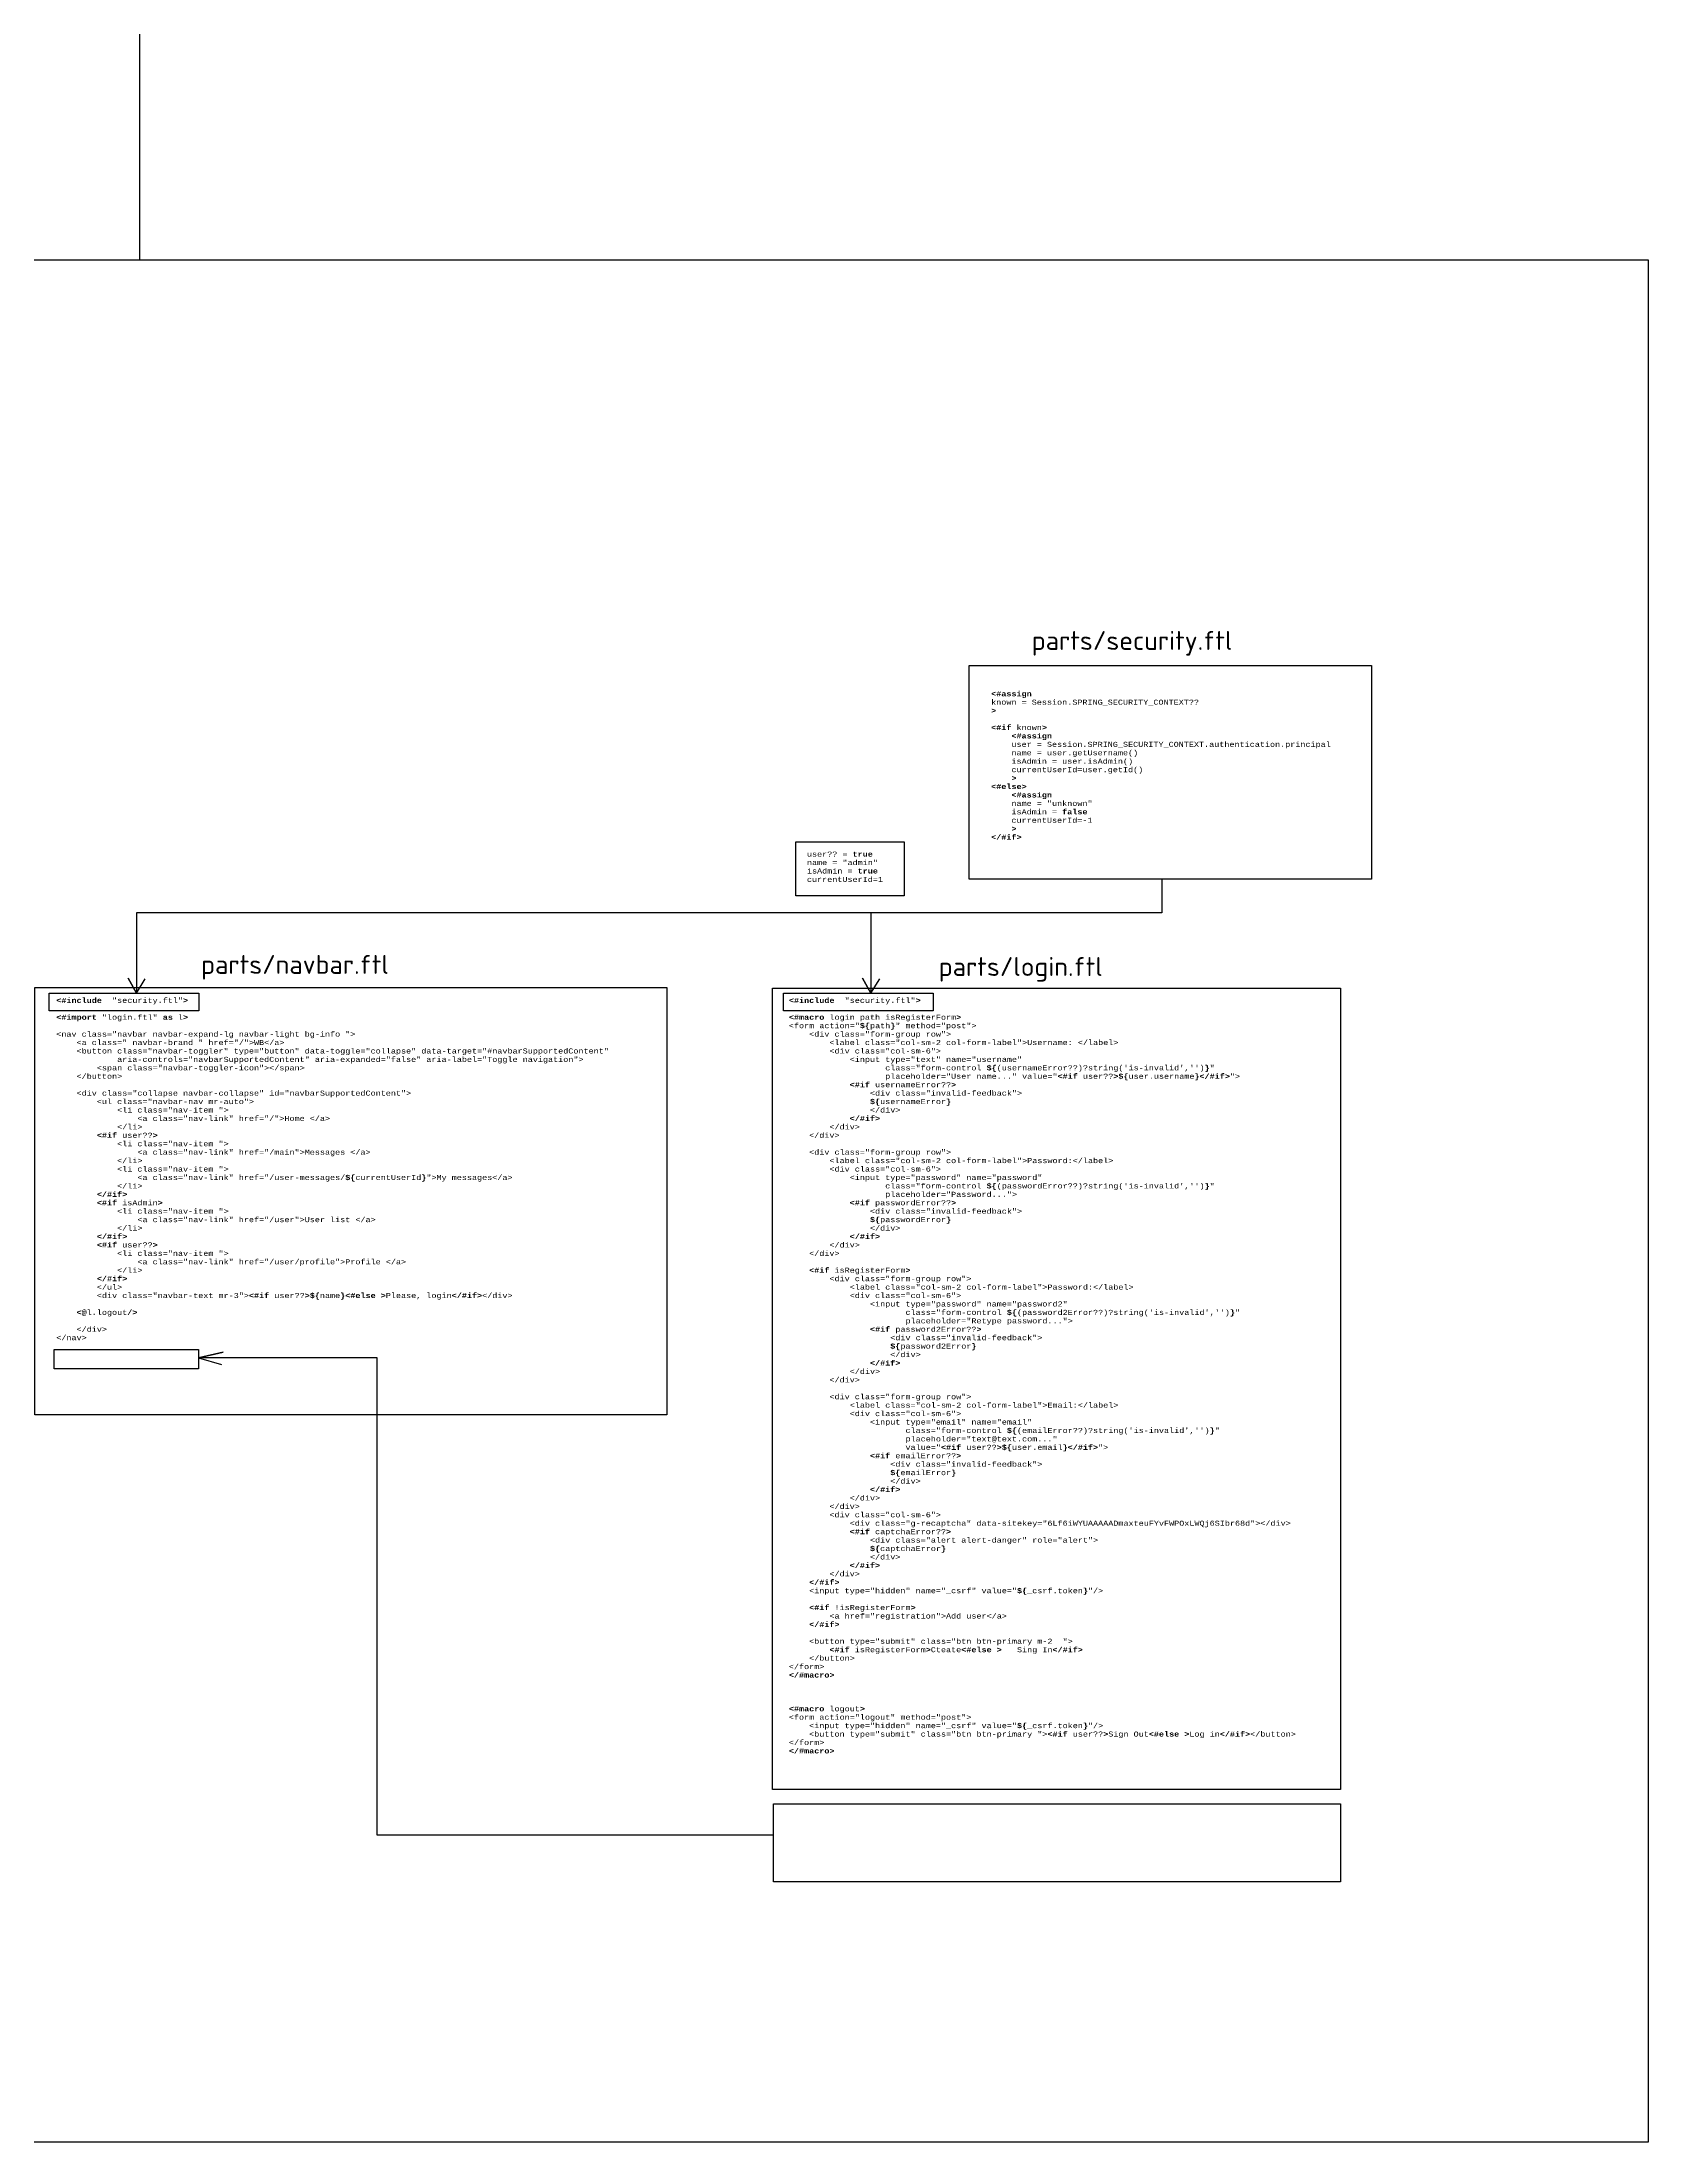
# Model space of a CAD drawing. Header units: millimetres. Extents: x 5219 to 8037, y 1620 to 3590.
# Drawn here: x 6097 to 6693, y 1620 to 2398 of the extents above; entities that cross this region are included whole.
import ezdxf

# ---------------------------------------------------------------- set-up
doc = ezdxf.new("R2010")
doc.units = ezdxf.units.MM
doc.styles.get("Standard").update_dxf_attribs({"font": 'arial.ttf'})

msp = doc.modelspace()

# ---------------------------------------------------------------- linework, layer by layer
at = {"color": 1, "lineweight": 30}
msp.add_lwpolyline([(6133.57, 2317.38), (6133.57, 2702.58), (6121.58, 2675.14), (6133.57, 2702.58), (6146.92, 2675.51)], dxfattribs=at)
at = {"color": 4, "lineweight": 30}
msp.add_lwpolyline([(5452.85, 2317.38), (6692.53, 2317.38), (6692.53, 1619.77), (5452.85, 1619.77)], close=True, dxfattribs=at)
at = {"color": 2, "lineweight": 30}
for points in [[(6440.86, 2166.99), (6590.01, 2166.99), (6590.01, 2087.82), (6440.86, 2087.82)], [(6376.72, 2101.64), (6416.81, 2101.64), (6416.81, 2081.61), (6376.72, 2081.61)], [(6099.87, 2045.62), (6155.42, 2045.62), (6155.42, 2039.05), (6099.87, 2039.05)], [(6372.08, 2045.62), (6427.63, 2045.62), (6427.63, 2039.05), (6372.08, 2039.05)]]:
    msp.add_lwpolyline(points, close=True, dxfattribs=at)
for points in [[(6512.38, 2087.82), (6512.38, 2075.29), (6132.22, 2075.29)], [(6132.22, 2075.29), (6132.22, 2045.62), (6129.2, 2051.17), (6132.22, 2045.62), (6135.55, 2050.91)], [(6404.42, 2075.29), (6404.42, 2045.62), (6401.41, 2051.17), (6404.42, 2045.62), (6407.75, 2050.91)]]:
    msp.add_lwpolyline(points, dxfattribs=at)
at = {"color": 1, "lineweight": 30}
msp.add_lwpolyline([(6094.63, 2047.68), (6328.82, 2047.68), (6328.82, 1889.24), (6094.63, 1889.24)], close=True, dxfattribs=at)
at = {"color": 6, "lineweight": 30}
for points in [[(6367.97, 2047.46), (6578.52, 2047.46), (6578.52, 1750.42), (6367.97, 1750.42)], [(6101.71, 1913.53), (6155.25, 1913.53), (6155.25, 1906.35), (6101.71, 1906.35)], [(6368.34, 1745.05), (6578.52, 1745.05), (6578.52, 1716.17), (6368.34, 1716.17)]]:
    msp.add_lwpolyline(points, close=True, dxfattribs=at)
msp.add_lwpolyline([(6368.34, 1733.55), (6221.46, 1733.55), (6221.46, 1910.39), (6221.46, 1910.39), (6221.46, 1910.39), (6155.25, 1910.39), (6164.36, 1912.49), (6155.25, 1910.39), (6163.82, 1907.9)], dxfattribs=at)

# ---------------------------------------------------------------- texts
at = {"attachment_point": 1}
for s, width, insert, char_height in [('{\\fISOCPEUR|b0|i0|c0|p34;parts/security.ftl}', 101.5882, (6464.09, 2179.8), 7), ('{\\fCourier New|b1|i0|c204|p49;\\H0.75x;\\C23;\\c3307724;<#assign^J\\fCourier New|b0|i0|c204|p49;\\C9;\\c13023145;known = Session.SPRING_SECURITY_CONTEXT\\C153;\\c12293992;??^J\\fCourier New|b1|i0|c204|p49;\\C23;\\c3307724;>^J^J<#if \\fCourier New|b0|i0|c204|p49;\\C9;\\c13023145;known\\fCourier New|b1|i0|c204|p49;\\C23;\\c3307724;>^J    <#assign^J    \\fCourier New|b0|i0|c204|p49;\\C9;\\c13023145;user = Session.SPRING_SECURITY_CONTEXT.authentication.principal^J    name = user.getUsername()^J    isAdmin = user.isAdmin()^J    currentUserId=user.getId()^J    \\fCourier New|b1|i0|c204|p49;\\C23;\\c3307724;>^J<#else>^J    <#assign^J    \\fCourier New|b0|i0|c204|p49;\\C9;\\c13023145;name = \\C75;\\c5867370;"unknown"^J    \\C9;\\c13023145;isAdmin = \\fCourier New|b1|i0|c204|p49;\\C23;\\c3307724;false^J    \\fCourier New|b0|i0|c204|p49;\\C9;\\c13023145;currentUserId=-\\C153;\\c12293992;1^J    \\fCourier New|b1|i0|c204|p49;\\C23;\\c3307724;>^J</#if>}', 143.1692, (6449.07, 2157.48), 2.5), ('{\\fCourier New|b1|i0|c204|p49;\\H0.75x;\\C23;\\c3307724;    \\fCourier New|b0|i0|c204|p49;\\C9;\\c13023145;user\\fCourier New|b0|i0|c0|p49;??\\fCourier New|b0|i0|c204|p49; = \\fCourier New|b1|i0|c0|p49;\\C23;\\c3307724;true\\fCourier New|b0|i0|c0|p49;\\C9;\\c13023145;\\P\\fCourier New|b1|i0|c204|p49;\\C23;\\c3307724;    \\fCourier New|b0|i0|c204|p49;\\C9;\\c13023145;name = \\C75;\\c5867370;"\\fCourier New|b0|i0|c0|p49;admin\\fCourier New|b0|i0|c204|p49;"^J    \\C9;\\c13023145;isAdmin = \\fCourier New|b1|i0|c0|p49;\\C23;\\c3307724;true\\fCourier New|b1|i0|c204|p49;^J    \\fCourier New|b0|i0|c204|p49;\\C9;\\c13023145;currentUserId=\\C153;\\c12293992;1}', 48.321, (6373.26, 2098.05), 2.5), ('{\\fISOCPEUR|b0|i0|c0|p34;parts/navbar.ftl}', 101.5882, (6156.2, 2059.72), 7), ('{\\fISOCPEUR|b0|i0|c0|p34;parts/login.ftl}', 101.5882, (6429.61, 2058.95), 7), ('{\\fCourier New|b1|i0|c204|p49;\\H0.75x;\\C23;\\c3307724;<#include  \\fCourier New|b0|i0|c204|p49;\\C75;\\c5867370;"security.ftl"\\fCourier New|b1|i0|c204|p49;\\C23;\\c3307724;>\\fCourier New|b1|i0|c0|p49;\\P\\fCourier New|b1|i0|c204|p49;^J<#import \\fCourier New|b0|i0|c204|p49;\\C75;\\c5867370;"login.ftl" \\fCourier New|b1|i0|c204|p49;\\C23;\\c3307724;as \\fCourier New|b0|i0|c204|p49;\\C9;\\c13023145;l\\fCourier New|b1|i0|c204|p49;\\C23;\\c3307724;>^J^J\\fCourier New|b0|i0|c204|p49;\\C43;\\c6995944;<nav \\C9;\\c12237498;class=\\C73;\\c6406821;"navbar navbar-expand-lg navbar-light bg-info "\\C43;\\c6995944;>^J    <a \\C9;\\c12237498;class=\\C73;\\c6406821;" navbar-brand " \\C9;\\c12237498;href=\\C73;\\c6406821;"/"\\C43;\\c6995944;>\\C9;\\c13023145;WB\\C43;\\c6995944;</a>^J    <button \\C9;\\c12237498;class=\\C73;\\c6406821;"navbar-toggler" \\C9;\\c12237498;type=\\C73;\\c6406821;"button" \\C9;\\c12237498;data-toggle=\\C73;\\c6406821;"collapse" \\C9;\\c12237498;data-target=\\C73;\\c6406821;"#navbarSupportedContent"^J            \\C9;\\c12237498;aria-controls=\\C73;\\c6406821;"navbarSupportedContent" \\C9;\\c12237498;aria-expanded=\\C73;\\c6406821;"false" \\C9;\\c12237498;aria-label=\\C73;\\c6406821;"Toggle navigation"\\C43;\\c6995944;>^J        <span \\C9;\\c12237498;class=\\C73;\\c6406821;"navbar-toggler-icon"\\C43;\\c6995944;></span>^J    </button>^J^J    <div \\C9;\\c12237498;class=\\C73;\\c6406821;"collapse navbar-collapse" \\C9;\\c12237498;id=\\C73;\\c6406821;"navbarSupportedContent"\\C43;\\c6995944;>^J        <ul \\C9;\\c12237498;class=\\C73;\\c6406821;"navbar-nav mr-auto"\\C43;\\c6995944;>^J            <li \\C9;\\c12237498;class=\\C73;\\c6406821;"nav-item "\\C43;\\c6995944;>^J                <a \\C9;\\c12237498;class=\\C73;\\c6406821;"nav-link" \\C9;\\c12237498;href=\\C73;\\c6406821;"/"\\C43;\\c6995944;>\\C9;\\c13023145;Home \\C43;\\c6995944;</a>^J            </li>^J        \\fCourier New|b1|i0|c204|p49;\\C23;\\c3307724;<#if \\fCourier New|b0|i0|c204|p49;\\C9;\\c13023145;user\\C153;\\c12293992;??\\fCourier New|b1|i0|c204|p49;\\C23;\\c3307724;>^J            \\fCourier New|b0|i0|c204|p49;\\C43;\\c6995944;<li \\C9;\\c12237498;class=\\C73;\\c6406821;"nav-item "\\C43;\\c6995944;>^J                <a \\C9;\\c12237498;class=\\C73;\\c6406821;"nav-link" \\C9;\\c12237498;href=\\C73;\\c6406821;"/main"\\C43;\\c6995944;>\\C9;\\c13023145;Messages \\C43;\\c6995944;</a>^J            </li>^J            <li \\C9;\\c12237498;class=\\C73;\\c6406821;"nav-item "\\C43;\\c6995944;>^J                <a \\C9;\\c12237498;class=\\C73;\\c6406821;"nav-link" \\C9;\\c12237498;href=\\C73;\\c6406821;"/user-messages/\\fCourier New|b1|i0|c204|p49;\\C23;\\c3307724;$\\{\\fCourier New|b0|i0|c204|p49;\\C9;\\c13023145;currentUserId\\fCourier New|b1|i0|c204|p49;\\C23;\\c3307724;\\}\\fCourier New|b0|i0|c204|p49;\\C73;\\c6406821;"\\C43;\\c6995944;>\\C9;\\c13023145;My messages\\C43;\\c6995944;</a>^J            </li>^J        \\fCourier New|b1|i0|c204|p49;\\C23;\\c3307724;</#if>^J        <#if \\fCourier New|b0|i0|c204|p49;\\C9;\\c13023145;isAdmin\\fCourier New|b1|i0|c204|p49;\\C23;\\c3307724;>^J            \\fCourier New|b0|i0|c204|p49;\\C43;\\c6995944;<li \\C9;\\c12237498;class=\\C73;\\c6406821;"nav-item "\\C43;\\c6995944;>^J                <a \\C9;\\c12237498;class=\\C73;\\c6406821;"nav-link" \\C9;\\c12237498;href=\\C73;\\c6406821;"/user"\\C43;\\c6995944;>\\C9;\\c13023145;User list \\C43;\\c6995944;</a>^J            </li>^J        \\fCourier New|b1|i0|c204|p49;\\C23;\\c3307724;</#if>^J        <#if \\fCourier New|b0|i0|c204|p49;\\C9;\\c13023145;user\\C153;\\c12293992;??\\fCourier New|b1|i0|c204|p49;\\C23;\\c3307724;>^J            \\fCourier New|b0|i0|c204|p49;\\C43;\\c6995944;<li \\C9;\\c12237498;class=\\C73;\\c6406821;"nav-item "\\C43;\\c6995944;>^J                <a \\C9;\\c12237498;class=\\C73;\\c6406821;"nav-link" \\C9;\\c12237498;href=\\C73;\\c6406821;"/user/profile"\\C43;\\c6995944;>\\C9;\\c13023145;Profile \\C43;\\c6995944;</a>^J            </li>^J        \\fCourier New|b1|i0|c204|p49;\\C23;\\c3307724;</#if>^J        \\fCourier New|b0|i0|c204|p49;\\C43;\\c6995944;</ul>^J        <div \\C9;\\c12237498;class=\\C73;\\c6406821;"navbar-text mr-3"\\C43;\\c6995944;>\\fCourier New|b1|i0|c204|p49;\\C23;\\c3307724;<#if \\fCourier New|b0|i0|c204|p49;\\C9;\\c13023145;user\\C153;\\c12293992;??\\fCourier New|b1|i0|c204|p49;\\C23;\\c3307724;>$\\{\\fCourier New|b0|i0|c204|p49;\\C9;\\c13023145;name\\fCourier New|b1|i0|c204|p49;\\C23;\\c3307724;\\}<#else >\\fCourier New|b0|i0|c204|p49;\\C9;\\c13023145;Please, login\\fCourier New|b1|i0|c204|p49;\\C23;\\c3307724;</#if>\\fCourier New|b0|i0|c204|p49;\\C43;\\c6995944;</div>\\fCourier New|b0|i0|c0|p49;\\P\\fCourier New|b0|i0|c204|p49;^J    \\fCourier New|b1|i0|c204|p49;\\C23;\\c3307724;<@\\fCourier New|b0|i0|c204|p49;\\C9;\\c13023145;l.logout\\fCourier New|b1|i0|c204|p49;\\C23;\\c3307724;/>\\fCourier New|b1|i0|c0|p49;\\P\\fCourier New|b1|i0|c204|p49;^J    \\fCourier New|b0|i0|c204|p49;\\C43;\\c6995944;</div>^J</nav>}', 268.3818, (6102.55, 2043.84), 2.5), ('{\\fCourier New|b1|i0|c204|p49;\\H0.75x;\\C23;\\c3307724;<#include  \\fCourier New|b0|i0|c204|p49;\\C75;\\c5867370;"security.ftl"\\fCourier New|b1|i0|c204|p49;\\C23;\\c3307724;>\\fCourier New|b1|i0|c0|p49;\\P\\P\\fCourier New|b1|i0|c204|p49;<#macro \\fCourier New|b0|i0|c204|p49;\\C9;\\c13023145;login path isRegisterForm\\fCourier New|b1|i0|c204|p49;\\C23;\\c3307724;>^J\\fCourier New|b0|i0|c204|p49;\\C43;\\c6995944;<form \\C9;\\c12237498;action=\\C73;\\c6406821;"\\fCourier New|b1|i0|c204|p49;\\C23;\\c3307724;$\\{\\fCourier New|b0|i0|c204|p49;\\C9;\\c13023145;path\\fCourier New|b1|i0|c204|p49;\\C23;\\c3307724;\\}\\fCourier New|b0|i0|c204|p49;\\C73;\\c6406821;" \\C9;\\c12237498;method=\\C73;\\c6406821;"post"\\C43;\\c6995944;>^J    <div \\C9;\\c12237498;class=\\C73;\\c6406821;"form-group row"\\C43;\\c6995944;>^J        <label \\C9;\\c12237498;class=\\C73;\\c6406821;"col-sm-2 col-form-label"\\C43;\\c6995944;>\\C9;\\c13023145;Username: \\C43;\\c6995944;</label>^J        <div \\C9;\\c12237498;class=\\C73;\\c6406821;"col-sm-6"\\C43;\\c6995944;>^J            <input \\C9;\\c12237498;type=\\C73;\\c6406821;"text" \\C9;\\c12237498;name=\\C73;\\c6406821;"username"^J                   \\C9;\\c12237498;class=\\C73;\\c6406821;"form-control \\fCourier New|b1|i0|c204|p49;\\C23;\\c3307724;$\\{\\fCourier New|b0|i0|c204|p49;\\C9;\\c13023145;(usernameError\\C153;\\c12293992;??\\C9;\\c13023145;)\\C153;\\c12293992;?\\C9;\\c13023145;string(\\C75;\\c5867370;\'is-invalid\'\\C23;\\c3307724;,\\C75;\\c5867370;\'\'\\C9;\\c13023145;)\\fCourier New|b1|i0|c204|p49;\\C23;\\c3307724;\\}\\fCourier New|b0|i0|c204|p49;\\C73;\\c6406821;"^J                   \\C9;\\c12237498;placeholder=\\C73;\\c6406821;"User name..." \\C9;\\c12237498;value=\\C73;\\c6406821;"\\fCourier New|b1|i0|c204|p49;\\C23;\\c3307724;<#if \\fCourier New|b0|i0|c204|p49;\\C9;\\c13023145;user\\C153;\\c12293992;??\\fCourier New|b1|i0|c204|p49;\\C23;\\c3307724;>$\\{\\fCourier New|b0|i0|c204|p49;\\C9;\\c13023145;user.username\\fCourier New|b1|i0|c204|p49;\\C23;\\c3307724;\\}</#if>\\fCourier New|b0|i0|c204|p49;\\C73;\\c6406821;"\\C43;\\c6995944;>^J            \\fCourier New|b1|i0|c204|p49;\\C23;\\c3307724;<#if \\fCourier New|b0|i0|c204|p49;\\C9;\\c13023145;usernameError\\C153;\\c12293992;??\\fCourier New|b1|i0|c204|p49;\\C23;\\c3307724;>^J                \\fCourier New|b0|i0|c204|p49;\\C43;\\c6995944;<div \\C9;\\c12237498;class=\\C73;\\c6406821;"invalid-feedback"\\C43;\\c6995944;>^J                \\fCourier New|b1|i0|c204|p49;\\C23;\\c3307724;$\\{\\fCourier New|b0|i0|c204|p49;\\C9;\\c13023145;usernameError\\fCourier New|b1|i0|c204|p49;\\C23;\\c3307724;\\}^J                \\fCourier New|b0|i0|c204|p49;\\C43;\\c6995944;</div>^J            \\fCourier New|b1|i0|c204|p49;\\C23;\\c3307724;</#if>^J        \\fCourier New|b0|i0|c204|p49;\\C43;\\c6995944;</div>^J    </div>^J^J    <div \\C9;\\c12237498;class=\\C73;\\c6406821;"form-group row"\\C43;\\c6995944;>^J        <label \\C9;\\c12237498;class=\\C73;\\c6406821;"col-sm-2 col-form-label"\\C43;\\c6995944;>\\C9;\\c13023145;Password:\\C43;\\c6995944;</label>^J        <div \\C9;\\c12237498;class=\\C73;\\c6406821;"col-sm-6"\\C43;\\c6995944;>^J            <input \\C9;\\c12237498;type=\\C73;\\c6406821;"password" \\C9;\\c12237498;name=\\C73;\\c6406821;"password"^J                   \\C9;\\c12237498;class=\\C73;\\c6406821;"form-control \\fCourier New|b1|i0|c204|p49;\\C23;\\c3307724;$\\{\\fCourier New|b0|i0|c204|p49;\\C9;\\c13023145;(passwordError\\C153;\\c12293992;??\\C9;\\c13023145;)\\C153;\\c12293992;?\\C9;\\c13023145;string(\\C75;\\c5867370;\'is-invalid\'\\C23;\\c3307724;,\\C75;\\c5867370;\'\'\\C9;\\c13023145;)\\fCourier New|b1|i0|c204|p49;\\C23;\\c3307724;\\}\\fCourier New|b0|i0|c204|p49;\\C73;\\c6406821;"^J                   \\C9;\\c12237498;placeholder=\\C73;\\c6406821;"Password..."\\C43;\\c6995944;>^J            \\fCourier New|b1|i0|c204|p49;\\C23;\\c3307724;<#if \\fCourier New|b0|i0|c204|p49;\\C9;\\c13023145;passwordError\\C153;\\c12293992;??\\fCourier New|b1|i0|c204|p49;\\C23;\\c3307724;>^J                \\fCourier New|b0|i0|c204|p49;\\C43;\\c6995944;<div \\C9;\\c12237498;class=\\C73;\\c6406821;"invalid-feedback"\\C43;\\c6995944;>^J                \\fCourier New|b1|i0|c204|p49;\\C23;\\c3307724;$\\{\\fCourier New|b0|i0|c204|p49;\\C9;\\c13023145;passwordError\\fCourier New|b1|i0|c204|p49;\\C23;\\c3307724;\\}^J                \\fCourier New|b0|i0|c204|p49;\\C43;\\c6995944;</div>^J            \\fCourier New|b1|i0|c204|p49;\\C23;\\c3307724;</#if>^J        \\fCourier New|b0|i0|c204|p49;\\C43;\\c6995944;</div>^J    </div>^J^J    \\fCourier New|b1|i0|c204|p49;\\C23;\\c3307724;<#if \\fCourier New|b0|i0|c204|p49;\\C9;\\c13023145;isRegisterForm\\fCourier New|b1|i0|c204|p49;\\C23;\\c3307724;>^J        \\fCourier New|b0|i0|c204|p49;\\C43;\\c6995944;<div \\C9;\\c12237498;class=\\C73;\\c6406821;"form-group row"\\C43;\\c6995944;>^J            <label \\C9;\\c12237498;class=\\C73;\\c6406821;"col-sm-2 col-form-label"\\C43;\\c6995944;>\\C9;\\c13023145;Password:\\C43;\\c6995944;</label>^J            <div \\C9;\\c12237498;class=\\C73;\\c6406821;"col-sm-6"\\C43;\\c6995944;>^J                <input \\C9;\\c12237498;type=\\C73;\\c6406821;"password" \\C9;\\c12237498;name=\\C73;\\c6406821;"password2"^J                       \\C9;\\c12237498;class=\\C73;\\c6406821;"form-control \\fCourier New|b1|i0|c204|p49;\\C23;\\c3307724;$\\{\\fCourier New|b0|i0|c204|p49;\\C9;\\c13023145;(password2Error\\C153;\\c12293992;??\\C9;\\c13023145;)\\C153;\\c12293992;?\\C9;\\c13023145;string(\\C75;\\c5867370;\'is-invalid\'\\C23;\\c3307724;,\\C75;\\c5867370;\'\'\\C9;\\c13023145;)\\fCourier New|b1|i0|c204|p49;\\C23;\\c3307724;\\}\\fCourier New|b0|i0|c204|p49;\\C73;\\c6406821;"^J                       \\C9;\\c12237498;placeholder=\\C73;\\c6406821;"Retype password..."\\C43;\\c6995944;>^J                \\fCourier New|b1|i0|c204|p49;\\C23;\\c3307724;<#if \\fCourier New|b0|i0|c204|p49;\\C9;\\c13023145;password2Error\\C153;\\c12293992;??\\fCourier New|b1|i0|c204|p49;\\C23;\\c3307724;>^J                    \\fCourier New|b0|i0|c204|p49;\\C43;\\c6995944;<div \\C9;\\c12237498;class=\\C73;\\c6406821;"invalid-feedback"\\C43;\\c6995944;>^J                    \\fCourier New|b1|i0|c204|p49;\\C23;\\c3307724;$\\{\\fCourier New|b0|i0|c204|p49;\\C9;\\c13023145;password2Error\\fCourier New|b1|i0|c204|p49;\\C23;\\c3307724;\\}^J                    \\fCourier New|b0|i0|c204|p49;\\C43;\\c6995944;</div>^J                \\fCourier New|b1|i0|c204|p49;\\C23;\\c3307724;</#if>^J            \\fCourier New|b0|i0|c204|p49;\\C43;\\c6995944;</div>^J        </div>^J^J        <div \\C9;\\c12237498;class=\\C73;\\c6406821;"form-group row"\\C43;\\c6995944;>^J            <label \\C9;\\c12237498;class=\\C73;\\c6406821;"col-sm-2 col-form-label"\\C43;\\c6995944;>\\C9;\\c13023145;Email:\\C43;\\c6995944;</label>^J            <div \\C9;\\c12237498;class=\\C73;\\c6406821;"col-sm-6"\\C43;\\c6995944;>^J                <input \\C9;\\c12237498;type=\\C73;\\c6406821;"email" \\C9;\\c12237498;name=\\C73;\\c6406821;"email"^J                       \\C9;\\c12237498;class=\\C73;\\c6406821;"form-control \\fCourier New|b1|i0|c204|p49;\\C23;\\c3307724;$\\{\\fCourier New|b0|i0|c204|p49;\\C9;\\c13023145;(emailError\\C153;\\c12293992;??\\C9;\\c13023145;)\\C153;\\c12293992;?\\C9;\\c13023145;string(\\C75;\\c5867370;\'is-invalid\'\\C23;\\c3307724;,\\C75;\\c5867370;\'\'\\C9;\\c13023145;)\\fCourier New|b1|i0|c204|p49;\\C23;\\c3307724;\\}\\fCourier New|b0|i0|c204|p49;\\C73;\\c6406821;"^J                       \\C9;\\c12237498;placeholder=\\C73;\\c6406821;"text@text.com..."^J                       \\C9;\\c12237498;value=\\C73;\\c6406821;"\\fCourier New|b1|i0|c204|p49;\\C23;\\c3307724;<#if \\fCourier New|b0|i0|c204|p49;\\C9;\\c13023145;user\\C153;\\c12293992;??\\fCourier New|b1|i0|c204|p49;\\C23;\\c3307724;>$\\{\\fCourier New|b0|i0|c204|p49;\\C9;\\c13023145;user.email\\fCourier New|b1|i0|c204|p49;\\C23;\\c3307724;\\}</#if>\\fCourier New|b0|i0|c204|p49;\\C73;\\c6406821;"\\C43;\\c6995944;>^J                \\fCourier New|b1|i0|c204|p49;\\C23;\\c3307724;<#if \\fCourier New|b0|i0|c204|p49;\\C9;\\c13023145;emailError\\C153;\\c12293992;??\\fCourier New|b1|i0|c204|p49;\\C23;\\c3307724;>^J                    \\fCourier New|b0|i0|c204|p49;\\C43;\\c6995944;<div \\C9;\\c12237498;class=\\C73;\\c6406821;"invalid-feedback"\\C43;\\c6995944;>^J                    \\fCourier New|b1|i0|c204|p49;\\C23;\\c3307724;$\\{\\fCourier New|b0|i0|c204|p49;\\C9;\\c13023145;emailError\\fCourier New|b1|i0|c204|p49;\\C23;\\c3307724;\\}^J                    \\fCourier New|b0|i0|c204|p49;\\C43;\\c6995944;</div>^J                \\fCourier New|b1|i0|c204|p49;\\C23;\\c3307724;</#if>^J            \\fCourier New|b0|i0|c204|p49;\\C43;\\c6995944;</div>^J        </div>^J        <div \\C9;\\c12237498;class=\\C73;\\c6406821;"col-sm-6"\\C43;\\c6995944;>^J            <div \\C9;\\c12237498;class=\\C73;\\c6406821;"g-recaptcha" \\C9;\\c12237498;data-sitekey=\\C73;\\c6406821;"6Lf6iWYUAAAAADmaxteuFYvFWPOxLWQj6SIbr68d"\\C43;\\c6995944;></div>^J            \\fCourier New|b1|i0|c204|p49;\\C23;\\c3307724;<#if \\fCourier New|b0|i0|c204|p49;\\C9;\\c13023145;captchaError\\C153;\\c12293992;??\\fCourier New|b1|i0|c204|p49;\\C23;\\c3307724;>^J                \\fCourier New|b0|i0|c204|p49;\\C43;\\c6995944;<div \\C9;\\c12237498;class=\\C73;\\c6406821;"alert alert-danger" \\C9;\\c12237498;role=\\C73;\\c6406821;"alert"\\C43;\\c6995944;>^J                \\fCourier New|b1|i0|c204|p49;\\C23;\\c3307724;$\\{\\fCourier New|b0|i0|c204|p49;\\C9;\\c13023145;captchaError\\fCourier New|b1|i0|c204|p49;\\C23;\\c3307724;\\}^J                \\fCourier New|b0|i0|c204|p49;\\C43;\\c6995944;</div>^J            \\fCourier New|b1|i0|c204|p49;\\C23;\\c3307724;</#if>^J        \\fCourier New|b0|i0|c204|p49;\\C43;\\c6995944;</div>^J    \\fCourier New|b1|i0|c204|p49;\\C23;\\c3307724;</#if>^J    \\fCourier New|b0|i0|c204|p49;\\C43;\\c6995944;<input \\C9;\\c12237498;type=\\C73;\\c6406821;"hidden" \\C9;\\c12237498;name=\\C73;\\c6406821;"_csrf" \\C9;\\c12237498;value=\\C73;\\c6406821;"\\fCourier New|b1|i0|c204|p49;\\C23;\\c3307724;$\\{\\fCourier New|b0|i0|c204|p49;\\C9;\\c13023145;_csrf.token\\fCourier New|b1|i0|c204|p49;\\C23;\\c3307724;\\}\\fCourier New|b0|i0|c204|p49;\\C73;\\c6406821;"\\C43;\\c6995944;/>^J^J    \\fCourier New|b1|i0|c204|p49;\\C23;\\c3307724;<#if \\fCourier New|b0|i0|c204|p49;\\C153;\\c12293992;!\\C9;\\c13023145;isRegisterForm\\fCourier New|b1|i0|c204|p49;\\C23;\\c3307724;>^J        \\fCourier New|b0|i0|c204|p49;\\C43;\\c6995944;<a \\C9;\\c12237498;href=\\C73;\\c6406821;"registration"\\C43;\\c6995944;>\\C9;\\c13023145;Add user\\C43;\\c6995944;</a>^J    \\fCourier New|b1|i0|c204|p49;\\C23;\\c3307724;</#if>^J^J    \\fCourier New|b0|i0|c204|p49;\\C43;\\c6995944;<button \\C9;\\c12237498;type=\\C73;\\c6406821;"submit" \\C9;\\c12237498;class=\\C73;\\c6406821;"btn btn-primary m-2  "\\C43;\\c6995944;>^J        \\fCourier New|b1|i0|c204|p49;\\C23;\\c3307724;<#if \\fCourier New|b0|i0|c204|p49;\\C9;\\c13023145;isRegisterForm\\fCourier New|b1|i0|c204|p49;\\C23;\\c3307724;>\\fCourier New|b0|i0|c204|p49;\\C9;\\c13023145;Cteate\\fCourier New|b1|i0|c204|p49;\\C23;\\c3307724;<#else >   \\fCourier New|b0|i0|c204|p49;\\C9;\\c13023145;Sing In\\fCourier New|b1|i0|c204|p49;\\C23;\\c3307724;</#if>^J    \\fCourier New|b0|i0|c204|p49;\\C43;\\c6995944;</button>^J</form>^J\\fCourier New|b1|i0|c204|p49;\\C23;\\c3307724;</#macro>\\fCourier New|b1|i0|c0|p49;\\P\\P\\fCourier New|b1|i0|c204|p49;^J^J<#macro \\fCourier New|b0|i0|c204|p49;\\C9;\\c13023145;logout\\fCourier New|b1|i0|c204|p49;\\C23;\\c3307724;>^J\\fCourier New|b0|i0|c204|p49;\\C43;\\c6995944;<form \\C9;\\c12237498;action=\\C73;\\c6406821;"logout" \\C9;\\c12237498;method=\\C73;\\c6406821;"post"\\C43;\\c6995944;>^J    <input \\C9;\\c12237498;type=\\C73;\\c6406821;"hidden" \\C9;\\c12237498;name=\\C73;\\c6406821;"_csrf" \\C9;\\c12237498;value=\\C73;\\c6406821;"\\fCourier New|b1|i0|c204|p49;\\C23;\\c3307724;$\\{\\fCourier New|b0|i0|c204|p49;\\C9;\\c13023145;_csrf.token\\fCourier New|b1|i0|c204|p49;\\C23;\\c3307724;\\}\\fCourier New|b0|i0|c204|p49;\\C73;\\c6406821;"\\C43;\\c6995944;/>^J    <button \\C9;\\c12237498;type=\\C73;\\c6406821;"submit" \\C9;\\c12237498;class=\\C73;\\c6406821;"btn btn-primary "\\C43;\\c6995944;>\\fCourier New|b1|i0|c204|p49;\\C23;\\c3307724;<#if \\fCourier New|b0|i0|c204|p49;\\C9;\\c13023145;user\\C153;\\c12293992;??\\fCourier New|b1|i0|c204|p49;\\C23;\\c3307724;>\\fCourier New|b0|i0|c204|p49;\\C9;\\c13023145;Sign Out\\fCourier New|b1|i0|c204|p49;\\C23;\\c3307724;<#else >\\fCourier New|b0|i0|c204|p49;\\C9;\\c13023145;Log in\\fCourier New|b1|i0|c204|p49;\\C23;\\c3307724;</#if>\\fCourier New|b0|i0|c204|p49;\\C43;\\c6995944;</button>^J</form>^J\\fCourier New|b1|i0|c204|p49;\\C23;\\c3307724;</#macro>}', 231.4685, (6374.09, 2043.84), 2.5)]:
    msp.add_mtext_dynamic_manual_height_columns(s, width=width, gutter_width=12.5, heights=[0], dxfattribs=dict(at, insert=insert, char_height=char_height))

doc.saveas('drawing.dxf')
